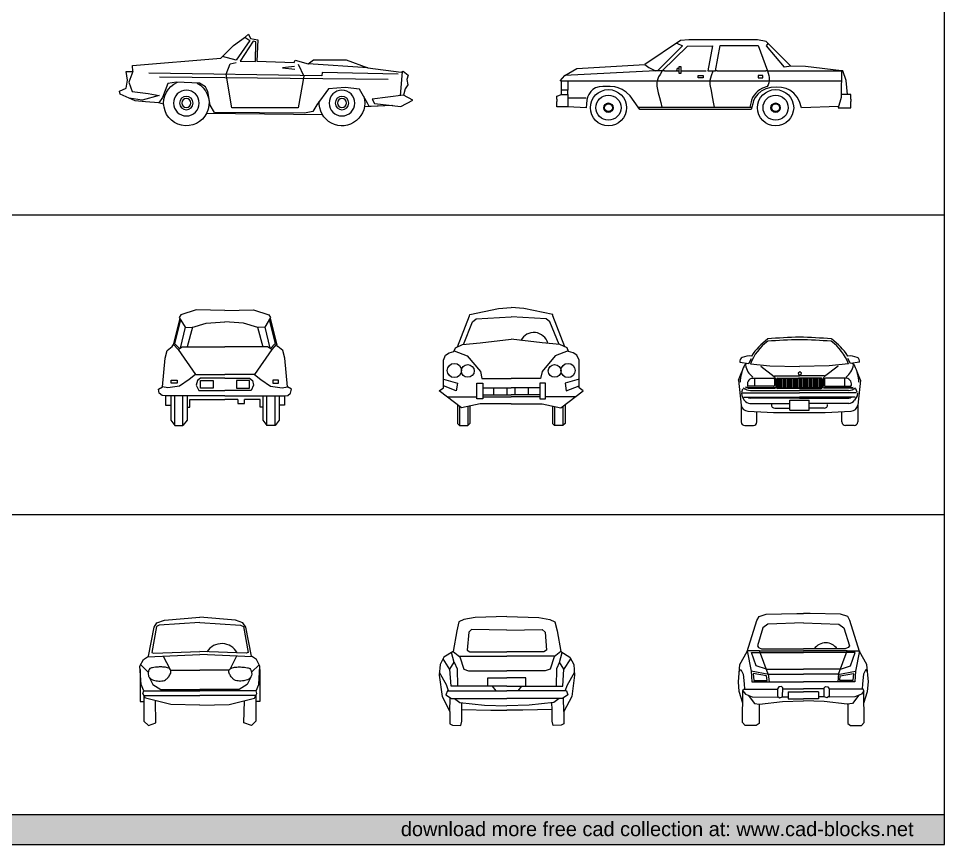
# Model space of a CAD drawing. Header units: millimetres. Extents: x 799 to 57596, y 23774 to 44160.
# Drawn here: x 45632 to 57596, y 23774 to 34446 of the extents above; entities that cross this region are included whole.
import ezdxf

# ---------------------------------------------------------------- set-up
doc = ezdxf.new("R2010")
doc.units = ezdxf.units.MM
doc.layers.add('www.cad-blocks.net', color=7, linetype='Continuous')
doc.styles.get("Standard").update_dxf_attribs({"font": 'arial.ttf'})

# ---------------------------------------------------------------- blocks, each defined once
blk = doc.blocks.new('COC003A')
for points in [[(-173, 29.6), (-139.1, 28.1), (-136.6, 33), (-125.1, 52.8), (-104.5, 55.4), (-80.6, 53.4), (-63.8, 30.7), (-58.2, 20.9), (-46, 18.3), (83.3, 19.7), (89.4, 29.9), (92.5, 49.5), (96, 56.1), (104.7, 61.5), (137.5, 63), (150, 61.3), (157.9, 41.2), (163, 33.3), (182, 34.9), (197.1, 36.4), (218.7, 45.6), (219.7, 49.9), (209.8, 54.2), (208, 65.9), (209.8, 78.2), (200.3, 78.1), (200.8, 86.8), (73.8, 97.6), (56, 115.6), (38.7, 128.3), (34.1, 131.7), (31.3, 125.8), (21.1, 123.7), (22.4, 93.4), (-31.3, 91.3), (-32.8, 94.7), (-51.4, 89.3), (-59, 95.1), (-106.1, 95.3), (-137.1, 83.6), (-185, 77.2), (-187.8, 78.7), (-194.9, 73.3), (-192.9, 67), (-194.6, 59.4), (-190.5, 53.3), (-188.3, 44.6)], [(39.4, 127.8), (32.6, 122.9), (52.2, 94.5), (71.4, 100)], [(-137.1, 83.6), (-51.4, 89.3)], [(-37.1, 88.8), (-45, 71.8), (-36.8, 26), (58.1, 26.1), (66.2, 74.4), (60.6, 89.2), (51.9, 91.2)], [(-31.8, 85.5), (-14.4, 83.7), (-32, 81.7)], [(-186.4, 77.9), (-183.4, 44)], [(-180.4, 74.7), (-71.7, 77), (-71, 72.2), (177.2, 76.1)], [(-166.4, 66.7), (162.2, 70)], [(200.3, 78.1), (206.2, 63.1), (201.2, 49.4), (178.3, 46.6), (162.7, 44), (186.9, 37.4), (205.5, 40)], [(-171.7, 29.7), (-132.1, 27.5)], [(156.1, 31.5), (163, 33.3)], [(-72, 16.2), (94.6, 18)]]:
    blk.add_lwpolyline(points)
for points in [[(23.9, 120.7), (27.5, 121.7), (46.3, 93.2), (24.2, 92.9)], [(-143.4, 38.6), (-146.5, 32.5), (-184.4, 28.3), (-201.5, 37), (-188.3, 44.6)]]:
    blk.add_lwpolyline(points, close=True)
for centre, radius in [((-99.9, 33), 18.5), ((-99.9, 33), 9.64), ((123.5, 33), 18.5), ((123.5, 33), 9.64), ((-99.9, 33), 6.56), ((123.5, 33), 6.56)]:
    blk.add_circle(centre, radius)
for centre, start, end in [((123.5, 33), 118.6818, 66.7706), ((-99.9, 33), 163.5247, 4.5811)]:
    blk.add_arc(centre, 32.6, start, end)
blk = doc.blocks.new('A$C00B913B6')
at = {"xscale": -9, "yscale": 9, "zscale": 9}
blk.add_blockref('COC003A', (1977, -4), dxfattribs=at)
blk = doc.blocks.new('COC005D')
for p, q in [((-37.1, 149.7), (-56.9, 143.1)), ((0, 148.6), (-37.1, 149.7)), ((0, 148.6), (37.1, 149.7)), ((37.1, 149.7), (56.9, 143.1)), ((-58.3, 138.4), (-66.9, 104.3)), ((-57.3, 136.8), (-65, 106.2)), ((-56.9, 143.1), (-59, 139.6)), ((-59, 139.6), (-51.6, 127.3)), ((-42.7, 127), (-24.1, 132.4)), ((-24.1, 132.4), (0, 134.1)), ((24.1, 132.4), (0, 134.1)), ((42.7, 127), (24.1, 132.4)), ((59, 139.6), (51.6, 127.3)), ((56.9, 143.1), (59, 139.6)), ((57.3, 136.8), (65, 106.2)), ((58.3, 138.4), (66.9, 104.3)), ((-51.6, 127.3), (-58, 100.1)), ((-51.6, 127.3), (-42.7, 127)), ((-42.1, 127.2), (-48.9, 101.8)), ((42.1, 127.2), (48.9, 101.8)), ((51.6, 127.3), (42.7, 127)), ((51.6, 127.3), (58, 100.1)), ((-77.4, 87.1), (-74.6, 97.1)), ((-74.6, 97.1), (-68.2, 102.4)), ((-68.2, 102.4), (-66.4, 104.9)), ((-66.4, 104.9), (-60.6, 98.6)), ((-58.7, 99.7), (-65, 106.2)), ((-60.6, 98.6), (-55.2, 101.8)), ((-60.6, 98.6), (-38, 66)), ((-55.2, 101.8), (0, 101.8)), ((55.2, 101.8), (0, 101.8)), ((60.6, 98.6), (38, 66)), ((60.6, 98.6), (55.2, 101.8)), ((58.7, 99.7), (65, 106.2)), ((66.4, 104.9), (60.6, 98.6)), ((68.2, 102.4), (66.4, 104.9)), ((74.6, 97.1), (68.2, 102.4)), ((77.4, 87.1), (74.6, 97.1)), ((-80.8, 50.3), (-77.4, 87.1)), ((80.8, 50.3), (77.4, 87.1)), ((-38, 66), (-46.4, 59.6)), ((-38, 66), (0, 66)), ((-31.7, 61.5), (-35.4, 58.5)), ((0, 61.5), (-31.7, 61.5)), ((38, 66), (0, 66)), ((0, 61.5), (31.7, 61.5)), ((31.7, 61.5), (35.4, 58.5)), ((38, 66), (46.4, 59.6)), ((-85.9, 47), (-80.8, 50.3)), ((-73.9, 49), (-80.8, 50.3)), ((-58.9, 51), (-73.9, 49)), ((-69.3, 54.8), (-69.3, 58.9)), ((-69.3, 58.9), (-61.7, 58.9)), ((-61.7, 54.8), (-69.3, 54.8)), ((-61.7, 58.9), (-61.7, 54.8)), ((-46.4, 59.6), (-58.9, 51)), ((-35.4, 58.5), (-37, 52.2)), ((-37, 52.2), (-33.7, 45.6)), ((-31.7, 48.3), (-31.7, 58.3)), ((-31.7, 58.3), (-15.1, 58.3)), ((-15.1, 48.3), (-31.7, 48.3)), ((-15.1, 58.3), (-15.1, 48.3)), ((31.7, 58.3), (15.1, 58.3)), ((15.1, 58.3), (15.1, 48.3)), ((15.1, 48.3), (31.7, 48.3)), ((31.7, 48.3), (31.7, 58.3)), ((37, 52.2), (33.7, 45.6)), ((35.4, 58.5), (37, 52.2)), ((46.4, 59.6), (58.9, 51)), ((58.9, 51), (73.9, 49)), ((69.3, 58.9), (61.7, 58.9)), ((61.7, 58.9), (61.7, 54.8)), ((61.7, 54.8), (69.3, 54.8)), ((69.3, 54.8), (69.3, 58.9)), ((73.9, 49), (80.8, 50.3)), ((85.9, 47), (80.8, 50.3)), ((-84.9, 41.9), (-85.9, 47)), ((-81.1, 39.1), (-84.9, 41.9)), ((-77, 38.4), (-81.1, 39.1)), ((0, 38.4), (-77, 38.4)), ((-76.8, 38.4), (-76.8, 26.4)), ((-69.9, 38.4), (-69.9, 7)), ((-64.7, 0.1), (-64.7, 38.4)), ((-54.2, 0.1), (-54.2, 38.4)), ((-49, 38.4), (-49, 7)), ((-33.7, 45.6), (0, 45.6)), ((33.7, 45.6), (0, 45.6)), ((0, 38.4), (77, 38.4)), ((49, 38.4), (49, 7)), ((54.2, 0.1), (54.2, 38.4)), ((64.7, 0.1), (64.7, 38.4)), ((69.9, 38.4), (69.9, 7)), ((76.8, 38.4), (76.8, 26.4)), ((77, 38.4), (81.1, 39.1)), ((81.1, 39.1), (84.9, 41.9)), ((84.9, 41.9), (85.9, 47)), ((-76.8, 26.4), (-69.9, 26.4)), ((-45.5, 33.9), (0, 33.9)), ((-45.5, 23.8), (-45.5, 33.9)), ((16.7, 33.9), (0, 33.9)), ((16.7, 33.9), (16.7, 28.7)), ((16.7, 28.7), (25.3, 28.7)), ((25.3, 28.7), (25.3, 33.9)), ((45.5, 33.9), (25.3, 33.9)), ((45.5, 23.8), (45.5, 33.9)), ((76.8, 26.4), (69.9, 26.4)), ((-49, 23.8), (-45.5, 23.8)), ((49, 23.8), (45.5, 23.8)), ((-69.9, 7), (-64.7, 0.1)), ((-64.7, 0.1), (-54.2, 0.1)), ((-49, 7), (-54.2, 0.1)), ((49, 7), (54.2, 0.1)), ((64.7, 0.1), (54.2, 0.1)), ((69.9, 7), (64.7, 0.1))]:
    blk.add_line(p, q)
blk = doc.blocks.new('A$C77826B02')
at = {"xscale": 10, "yscale": 10, "zscale": 10}
blk.add_blockref('COC005D', (859, -1), dxfattribs=at)
blk = doc.blocks.new('COC005F')
for p, q in [((-53.6, 142.9), (-16.5, 151)), ((-16.5, 151), (0, 152.3)), ((16.5, 151), (0, 152.3)), ((53.6, 142.9), (16.5, 151)), ((-69.2, 101.3), (-53.9, 141.4)), ((-61.8, 104.4), (-50.1, 133.5)), ((-53.9, 141.4), (-53.6, 142.9)), ((-50.1, 133.5), (-45.2, 137.3)), ((-45.2, 137.3), (0, 140)), ((45.2, 137.3), (0, 140)), ((50.1, 133.5), (45.2, 137.3)), ((61.8, 104.4), (50.1, 133.5)), ((53.9, 141.4), (53.6, 142.9)), ((69.2, 101.3), (53.9, 141.4)), ((-40.2, 106.5), (0, 111)), ((40.2, 106.5), (0, 111)), ((-74.1, 95.2), (-72.1, 99.9)), ((-73.8, 96), (-57, 89.5)), ((-72.1, 99.9), (-62.9, 104.3)), ((-62.9, 104.3), (-40.2, 106.5)), ((62.9, 104.3), (40.2, 106.5)), ((73.8, 96), (57, 89.5)), ((72.1, 99.9), (62.9, 104.3)), ((74.1, 95.2), (72.1, 99.9)), ((-87.7, 84.2), (-84.8, 90.6)), ((-87.7, 48.4), (-87.7, 84.2)), ((-84.8, 90.6), (-80, 93.6)), ((-80, 93.6), (-74.1, 95.2)), ((-57, 89.5), (-39.8, 69.3)), ((57, 89.5), (39.8, 69.3)), ((80, 93.6), (74.1, 95.2)), ((84.8, 90.6), (80, 93.6)), ((87.7, 84.2), (84.8, 90.6)), ((87.7, 48.4), (87.7, 84.2)), ((-39.8, 69.3), (-37.8, 60.5)), ((-37.8, 60.5), (0, 60.5)), ((37.8, 60.5), (0, 60.5)), ((39.8, 69.3), (37.8, 60.5)), ((-93.1, 44.3), (-87.7, 48.4)), ((-87.7, 59.6), (-69.6, 54.4)), ((-71, 44.5), (-87.7, 50.9)), ((-69.6, 54.4), (-71, 44.5)), ((-44.5, 34.2), (-44.5, 54.4)), ((-44.5, 54.4), (-36.8, 54.4)), ((-36.8, 54.4), (-36.8, 34.2)), ((-36.8, 48.5), (0, 48.5)), ((-22.3, 39.3), (-22.3, 48.5)), ((-5.3, 39.3), (-5.3, 48.5)), ((36.8, 48.5), (0, 48.5)), ((5.3, 39.3), (5.3, 48.5)), ((22.3, 39.3), (22.3, 48.5)), ((44.5, 54.4), (36.8, 54.4)), ((36.8, 54.4), (36.8, 34.2)), ((44.5, 34.2), (44.5, 54.4)), ((87.7, 59.6), (69.6, 54.4)), ((69.6, 54.4), (71, 44.5)), ((71, 44.5), (87.7, 50.9)), ((93.1, 44.3), (87.7, 48.4)), ((-64.1, 22.6), (-93.1, 44.3)), ((-82.6, 36.5), (-44.5, 36.5)), ((-36.8, 39.3), (0, 39.3)), ((-36.8, 36.5), (0, 36.5)), ((36.8, 39.3), (0, 39.3)), ((36.8, 36.5), (0, 36.5)), ((82.6, 36.5), (44.5, 36.5)), ((64.1, 22.6), (93.1, 44.3)), ((-69.5, 26.6), (-69.5, 2.3)), ((-66.9, 24.7), (-66.9, -0.5)), ((-40.2, 27.5), (-64.1, 22.6)), ((-56, 24.3), (-56, -0.5)), ((-53.4, 24.8), (-53.4, 2.3)), ((-36.8, 34.2), (-44.5, 34.2)), ((0, 27.5), (-40.2, 27.5)), ((0, 27.5), (40.2, 27.5)), ((36.8, 34.2), (44.5, 34.2)), ((40.2, 27.5), (64.1, 22.6)), ((53.4, 24.8), (53.4, 2.3)), ((56, 24.3), (56, -0.5)), ((66.9, 24.7), (66.9, -0.5)), ((69.5, 26.6), (69.5, 2.3)), ((-69.5, 2.3), (-66.9, -0.5)), ((-53.4, 2.3), (-56, -0.5)), ((53.4, 2.3), (56, -0.5)), ((69.5, 2.3), (66.9, -0.5)), ((-66.9, -0.5), (-56, -0.5)), ((66.9, -0.5), (56, -0.5))]:
    blk.add_line(p, q)
for centre, radius in [((-73.4, 70.7), 9.17), ((-56.1, 70.2), 8.24), ((56.1, 70.2), 8.24), ((73.4, 70.7), 9.17)]:
    blk.add_circle(centre, radius)
blk.add_arc((29.2, 101.2), 18.6, 14.2091, 153.2332)
blk = doc.blocks.new('A$C02A90BB3')
at = {"xscale": 10, "yscale": 10, "zscale": 10}
blk.add_blockref('COC005F', (931, 5), dxfattribs=at)
blk = doc.blocks.new('COC003F')
for points in [[(0, 26.6), (-37.8, 27.5), (-70.5, 35.7), (-73.7, 41.6), (-72.5, 45.4), (-76, 53.3), (-77.5, 77.1), (-72.9, 85.7), (-66.5, 90), (-59.2, 127.5), (-55.5, 133), (-46, 136.5), (0, 140.2)], [(0, 133.6), (-52.6, 130), (-56.2, 128.2), (-62.2, 94.8), (-59.9, 94), (0, 96.1)], [(0, 26.6), (37.8, 27.5), (70.5, 35.7), (73.7, 41.6), (72.5, 45.4), (76, 53.3), (77.5, 77.1), (72.9, 85.7), (66.5, 90), (59.2, 127.5), (55.5, 133), (46, 136.5), (0, 140.2)], [(0, 133.6), (52.6, 130), (56.2, 128.2), (62.2, 94.8), (59.9, 94), (0, 96.1)], [(-67.7, 89.1), (0, 92.3)], [(-47.4, 90.1), (-39, 73.6)], [(67.7, 89.1), (0, 92.3)], [(47.4, 90.1), (39, 73.6)], [(-77.2, 72.7), (-77.3, 31.5), (-72.4, 31.5)], [(-66.7, 69.3), (-76.5, 78.8)], [(-37.6, 72), (0, 72)], [(37.6, 72), (0, 72)], [(66.7, 69.3), (76.5, 78.8)], [(77.2, 72.7), (77.3, 31.5), (72.4, 31.5)], [(-65.7, 63), (-61, 53.4), (-50.6, 46.8), (0, 46.8)], [(65.7, 63), (61, 53.4), (50.6, 46.8), (0, 46.8)], [(-72.5, 45.4), (0, 45.4)], [(-72.4, 39.2), (0, 39.2)], [(-72.4, 39.2), (-72.4, 6.1), (-66.6, 0.5), (-56.9, 4), (-57.6, 32.5)], [(72.5, 45.4), (0, 45.4)], [(72.4, 39.2), (0, 39.2)], [(72.4, 39.2), (72.4, 6.1), (66.6, 0.5), (56.9, 4), (57.6, 32.5)], [(72.4, 39.2), (72.4, 6.1), (66.6, 0.5), (56.9, 4), (57.6, 32.5)]]:
    blk.add_lwpolyline(points)
for points in [[(-37.4, 70.9, 0.228449), (-39, 73.6, 0.112488), (-44.7, 75.7, 0.03157), (-50.9, 76.1, 0.029739), (-57.4, 75.7, 0.020194), (-61.5, 75.1, 0.04057), (-63.5, 74.5, 0.17486), (-65.4, 72.9, 0.095777), (-66.8, 68.7, 0.106409), (-66.6, 64.9, 0.113581), (-64.8, 61.8, 0.115454), (-61.4, 59.5, 0.071464), (-54.9, 58, 0.056474), (-47.5, 58.2, 0.123235), (-44.3, 59.5, 0.045168), (-42.7, 60.9, 0.027982), (-40.4, 63.5, 0.063931), (-37.8, 68.1, 0.122792)], [(37.4, 70.9, -0.228449), (39, 73.6, -0.112488), (44.7, 75.7, -0.03157), (50.9, 76.1, -0.029739), (57.4, 75.7, -0.020194), (61.5, 75.1, -0.04057), (63.5, 74.5, -0.17486), (65.4, 72.9, -0.095777), (66.8, 68.7, -0.106409), (66.6, 64.9, -0.113581), (64.8, 61.8, -0.115454), (61.4, 59.5, -0.071464), (54.9, 58, -0.056474), (47.5, 58.2, -0.123235), (44.3, 59.5, -0.045168), (42.7, 60.9, -0.027982), (40.4, 63.5, -0.063931), (37.8, 68.1, -0.122792)]]:
    blk.add_lwpolyline(points, format="xyb", close=True)
blk.add_arc((28.2, 83.5), 22.7, 28.6072, 147.3665)
blk = doc.blocks.new('A$C318560A7')
at = {"xscale": 10, "yscale": 10, "zscale": 10}
blk.add_blockref('COC003F', (775, -5), dxfattribs=at)
blk = doc.blocks.new('COC004D')
for p, q in [((-61.9, 134.1), (-64.8, 122.7)), ((-55.6, 137.4), (-61.9, 134.1)), ((-41.1, 139.9), (-55.6, 137.4)), ((0, 141.2), (-41.1, 139.9)), ((0, 141.2), (41.1, 139.9)), ((41.1, 139.9), (55.6, 137.4)), ((55.6, 137.4), (61.9, 134.1)), ((61.9, 134.1), (64.8, 122.7)), ((-64.8, 122.7), (-69.6, 95.8)), ((-49.3, 121.1), (-51.4, 97.5)), ((-45.7, 124.2), (-49.3, 121.1)), ((0, 123.7), (-45.7, 124.2)), ((0, 123.7), (45.7, 124.2)), ((45.7, 124.2), (49.3, 121.1)), ((49.3, 121.1), (51.4, 97.5)), ((64.8, 122.7), (69.6, 95.8)), ((-69.6, 95.8), (-81.3, 88.8)), ((-69.6, 95.8), (-61, 89.2)), ((-51.4, 97.5), (-47.8, 95.3)), ((51.4, 97.5), (47.8, 95.3)), ((69.6, 95.8), (61, 89.2)), ((69.6, 95.8), (81.3, 88.8)), ((-81.3, 88.8), (-86.4, 79.2)), ((-73.5, 72.7), (-82.5, 86.5)), ((-68.2, 81.7), (-71.6, 94.7)), ((-61.9, 89.9), (0, 89.9)), ((-61, 89.2), (-55.8, 73.2)), ((-47.8, 95.3), (0, 95.3)), ((47.8, 95.3), (0, 95.3)), ((61.9, 89.9), (0, 89.9)), ((61, 89.2), (55.8, 73.2)), ((68.2, 81.7), (71.6, 94.7)), ((73.5, 72.7), (82.5, 86.5)), ((81.3, 88.8), (86.4, 79.2)), ((-86.4, 79.2), (-87.5, 65.2)), ((-73.6, 73.3), (-68, 82.1)), ((-72.1, 51.2), (-73.6, 73.3)), ((-68, 82.1), (-64.1, 73.5)), ((-64.1, 73.5), (-63.7, 51.2)), ((-55.8, 73.2), (-49.4, 70.9)), ((55.8, 73.2), (49.4, 70.9)), ((64.1, 73.5), (63.7, 51.2)), ((68, 82.1), (64.1, 73.5)), ((73.6, 73.3), (68, 82.1)), ((72.1, 51.2), (73.6, 73.3)), ((86.4, 79.2), (87.5, 65.2)), ((-87.5, 65.2), (-83.8, 37.6)), ((-78.2, 52.8), (-87.2, 69)), ((-49.4, 70.9), (0, 70.9)), ((-24.4, 62.1), (0, 62.1)), ((-24.4, 51.2), (-24.4, 62.1)), ((49.4, 70.9), (0, 70.9)), ((24.4, 62.1), (0, 62.1)), ((24.4, 51.2), (24.4, 62.1)), ((78.2, 52.8), (87.2, 69)), ((87.5, 65.2), (83.8, 37.6)), ((-75.4, 45.2), (-78.2, 52.8)), ((0, 51.2), (-72.1, 51.2)), ((-19, 51.2), (-14.3, 45.2)), ((0, 51.2), (72.1, 51.2)), ((19, 51.2), (14.3, 45.2)), ((75.4, 45.2), (78.2, 52.8)), ((-83.8, 37.6), (-73.8, 18.2)), ((-76.9, 45.2), (-78.7, 39.8)), ((-78.7, 39.8), (-71.7, 35)), ((-76.9, 45.2), (0, 45.2)), ((-73.8, 18.2), (-73.3, 36.1)), ((76.9, 45.2), (0, 45.2)), ((78.7, 39.8), (71.7, 35)), ((73.8, 18.2), (73.3, 36.1)), ((83.8, 37.6), (73.8, 18.2)), ((76.9, 45.2), (78.7, 39.8)), ((-71.7, 35), (0, 35)), ((-67.6, 35), (-60.7, 30.1)), ((-60.7, 30.1), (-28.8, 26.4)), ((-58.3, 21.2), (-58, 29.8)), ((-28.8, 26.4), (0, 25.8)), ((71.7, 35), (0, 35)), ((28.8, 26.4), (0, 25.8)), ((60.7, 30.1), (28.8, 26.4)), ((58.3, 21.2), (58, 29.8)), ((67.6, 35), (60.7, 30.1)), ((-73.8, 18.2), (-73.8, 2.5)), ((-58.3, 21.2), (-20.7, 20)), ((-58.3, 6), (-58.3, 21.2)), ((-20.7, 20), (0, 20)), ((20.7, 20), (0, 20)), ((58.3, 21.2), (20.7, 20)), ((58.3, 6), (58.3, 21.2)), ((73.8, 18.2), (73.8, 2.5)), ((-73.8, 2.5), (-70.3, 0.9)), ((-70.3, 0.9), (-59.6, 0.4)), ((-59.6, 0.4), (-58.3, 6)), ((59.6, 0.4), (58.3, 6)), ((70.3, 0.9), (59.6, 0.4)), ((73.8, 2.5), (70.3, 0.9))]:
    blk.add_line(p, q)
blk = doc.blocks.new('A$C75C04D45')
at = {"xscale": 10, "yscale": 10, "zscale": 10}
blk.add_blockref('COC004D', (875, -4), dxfattribs=at)
blk = doc.blocks.new('COC004F')
for p, q in [((-57.3, 141.2), (-47.9, 144.2)), ((-47.9, 144.2), (-8.6, 145)), ((-8.6, 145), (0, 145)), ((8.6, 145), (0, 145)), ((47.9, 144.2), (8.6, 145)), ((57.3, 141.2), (47.9, 144.2)), ((-72.7, 96.1), (-60.1, 136.1)), ((-60.1, 136.1), (-57.3, 141.2)), ((0, 132.9), (-45.9, 131.3)), ((0, 132.9), (45.9, 131.3)), ((60.1, 136.1), (57.3, 141.2)), ((72.7, 96.1), (60.1, 136.1)), ((-52.3, 126.7), (-59.4, 103.4)), ((-45.9, 131.3), (-52.3, 126.7)), ((45.9, 131.3), (52.3, 126.7)), ((52.3, 126.7), (59.4, 103.4)), ((-82.1, 79.2), (-72.7, 96.1)), ((-56.7, 97), (-72.5, 96.7)), ((-72.5, 96.7), (-67.5, 70.7)), ((-59.4, 103.4), (-57.9, 101.1)), ((-57.9, 101.1), (-53.9, 99.4)), ((-56.7, 97), (0, 96.6)), ((-45.3, 66.5), (-56.7, 97)), ((-53.9, 99.4), (0, 99.4)), ((53.9, 99.4), (0, 99.4)), ((56.7, 97), (0, 96.6)), ((45.3, 66.5), (56.7, 97)), ((57.9, 101.1), (53.9, 99.4)), ((56.7, 97), (72.5, 96.7)), ((59.4, 103.4), (57.9, 101.1)), ((72.5, 96.7), (67.5, 70.7)), ((82.1, 79.2), (72.7, 96.1)), ((-66.9, 94.5), (0, 94.5)), ((-61.1, 77.6), (-66.9, 94.5)), ((66.9, 94.5), (0, 94.5)), ((61.1, 77.6), (66.9, 94.5)), ((-84, 56.9), (-82.1, 79.2)), ((-82.9, 70), (-80.6, 72.6)), ((-80.6, 72.6), (-77.8, 66.5)), ((-47.8, 73.1), (-61.1, 77.6)), ((-47.8, 73.1), (0, 73.1)), ((47.8, 73.1), (0, 73.1)), ((47.8, 73.1), (61.1, 77.6)), ((80.6, 72.6), (77.8, 66.5)), ((82.9, 70), (80.6, 72.6)), ((84, 56.9), (82.1, 79.2)), ((-77.8, 66.5), (-76.4, 54.3)), ((-67.5, 70.7), (-66.6, 56.6)), ((-44.6, 66.4), (-67.5, 70.7)), ((-47.5, 64.4), (-64.7, 67.7)), ((-64.7, 67.7), (-64, 58.5)), ((-46.9, 58.5), (-47.5, 64.4)), ((-45.3, 66.5), (-44.4, 56.6)), ((-45.3, 66.5), (0, 66.5)), ((45.3, 66.5), (0, 66.5)), ((45.3, 66.5), (44.4, 56.6)), ((44.6, 66.4), (67.5, 70.7)), ((46.9, 58.5), (47.5, 64.4)), ((47.5, 64.4), (64.7, 67.7)), ((64.7, 67.7), (64, 58.5)), ((67.5, 70.7), (66.6, 56.6)), ((77.8, 66.5), (76.4, 54.3)), ((-82.8, 44.4), (-84, 56.9)), ((-76.4, 54.3), (-75.9, 47.4)), ((-66.6, 56.6), (0, 56.6)), ((-64, 58.5), (-46.9, 58.5)), ((-31.5, 50.3), (-33.3, 47.8)), ((-28.4, 50.6), (-31.5, 50.3)), ((-26.7, 49.1), (-28.4, 50.6)), ((-26.9, 37.4), (-26.7, 49.1)), ((66.6, 56.6), (0, 56.6)), ((26.7, 49.1), (28.4, 50.6)), ((26.9, 37.4), (26.7, 49.1)), ((28.4, 50.6), (31.5, 50.3)), ((31.5, 50.3), (33.3, 47.8)), ((64, 58.5), (46.9, 58.5)), ((76.4, 54.3), (75.9, 47.4)), ((82.8, 44.4), (84, 56.9)), ((-78.3, 29.2), (-82.8, 44.4)), ((-78.6, 4), (-78.2, 45.2)), ((-78.2, 45.2), (-77.2, 47.4)), ((-78.2, 45.2), (-74.9, 40.6)), ((-77.2, 47.4), (-33.3, 47.3)), ((-74.9, 40.6), (-66.3, 37.2)), ((-71.5, 39.3), (-63.3, 28.6)), ((-66.3, 37.2), (-33.3, 37.1)), ((-33.3, 47.8), (-33.3, 38.1)), ((-33.3, 38.1), (-30.8, 35.9)), ((-30.8, 35.9), (-26.9, 37.4)), ((-27, 37.4), (-19.6, 37.4)), ((-26.7, 47.8), (0, 47.8)), ((-19.6, 43.7), (0, 43.7)), ((-19.6, 43.7), (-19.6, 34.8)), ((26.7, 47.8), (0, 47.8)), ((19.6, 43.7), (0, 43.7)), ((19.6, 43.7), (19.6, 34.8)), ((27, 37.4), (19.6, 37.4)), ((30.8, 35.9), (26.9, 37.4)), ((33.3, 38.1), (30.8, 35.9)), ((33.3, 47.8), (33.3, 38.1)), ((77.2, 47.4), (33.3, 47.3)), ((66.3, 37.2), (33.3, 37.1)), ((71.5, 39.3), (63.3, 28.6)), ((74.9, 40.6), (66.3, 37.2)), ((78.2, 45.2), (74.9, 40.6)), ((78.2, 45.2), (77.2, 47.4)), ((78.6, 4), (78.2, 45.2)), ((78.3, 29.2), (82.8, 44.4)), ((-63.3, 28.6), (-56.7, 27.9)), ((-57.3, 27.9), (-57.3, 2.9)), ((-56.7, 27.9), (-27, 31.3)), ((-27, 31.3), (0, 32.4)), ((-19.6, 34.8), (0, 34.8)), ((19.6, 34.8), (0, 34.8)), ((27, 31.3), (0, 32.4)), ((56.7, 27.9), (27, 31.3)), ((63.3, 28.6), (56.7, 27.9)), ((57.3, 27.9), (57.3, 2.9)), ((-75.3, 0.4), (-78.6, 4)), ((-61.1, 0.4), (-75.3, 0.4)), ((-57.3, 2.9), (-61.1, 0.4)), ((57.3, 2.9), (61.1, 0.4)), ((61.1, 0.4), (75.3, 0.4)), ((75.3, 0.4), (78.6, 4))]:
    blk.add_line(p, q)
blk.add_arc((28.9, 89.1), 18, 34.5769, 145.4231)
blk = doc.blocks.new('A$C0F516EA2')
at = {"xscale": 10, "yscale": 10, "zscale": 10}
blk.add_blockref('COC004F', (840, -4), dxfattribs=at)
blk = doc.blocks.new('OG2')
for p, q in [((-0.6457, 0.8051), (-0.6118, 0.8698)), ((0.67, 0.8051), (0.6362, 0.8698)), ((-0.7593, 0.822), (-0.6457, 0.8051)), ((0.7836, 0.822), (0.67, 0.8051)), ((-0.624, 0.8005), (-0.375, 0.7767)), ((0.6425, 0.8005), (0.3934, 0.7767)), ((-0.4896, 0.7713), (-0.3157, 0.6382)), ((-0.375, 0.7767), (0.0092, 0.7658)), ((0.3934, 0.7767), (0.0092, 0.7658)), ((0.5081, 0.7713), (0.3342, 0.6382)), ((-0.7799, 0.5925), (-0.7365, 0.6968)), ((0.7984, 0.5925), (0.755, 0.6968)), ((-0.3147, 0.6462), (0.0092, 0.6462)), ((0.3332, 0.6462), (0.0092, 0.6462)), ((-0.6047, 0.6149), (-0.3258, 0.6149)), ((-0.5726, 0.6127), (-0.5726, 0.511)), ((-0.2738, 0.6149), (0.0202, 0.6149)), ((0.2923, 0.6149), (-0.0017, 0.6149)), ((0.6232, 0.6149), (0.3443, 0.6149)), ((0.5911, 0.6127), (0.5911, 0.511)), ((-0.3137, 0.6027), (-0.3137, 0.5236)), ((-0.297, 0.6027), (-0.297, 0.5163)), ((-0.286, 0.6027), (-0.286, 0.5124)), ((-0.2764, 0.6087), (-0.2764, 0.4984)), ((-0.2579, 0.6087), (-0.2579, 0.4984)), ((-0.2395, 0.6087), (-0.2395, 0.4984)), ((-0.2211, 0.6087), (-0.2211, 0.4984)), ((-0.2026, 0.6087), (-0.2026, 0.4984)), ((-0.1842, 0.6087), (-0.1842, 0.4984)), ((-0.1658, 0.6087), (-0.1658, 0.4984)), ((-0.1474, 0.6087), (-0.1474, 0.4984)), ((-0.1289, 0.6087), (-0.1289, 0.4984)), ((-0.1105, 0.6087), (-0.1105, 0.4984)), ((-0.0921, 0.6087), (-0.0921, 0.4984)), ((-0.0736, 0.6087), (-0.0736, 0.4984)), ((-0.0552, 0.6087), (-0.0552, 0.4984)), ((-0.0368, 0.6087), (-0.0368, 0.4984)), ((-0.0184, 0.6087), (-0.0184, 0.4984)), ((0.0001, 0.6087), (0.0001, 0.4984)), ((0.0184, 0.6087), (0.0184, 0.4984)), ((0.0369, 0.6087), (0.0369, 0.4984)), ((0.0553, 0.6087), (0.0553, 0.4984)), ((0.0737, 0.6087), (0.0737, 0.4984)), ((0.0921, 0.6087), (0.0921, 0.4984)), ((0.1106, 0.6087), (0.1106, 0.4984)), ((0.129, 0.6087), (0.129, 0.4984)), ((0.1474, 0.6087), (0.1474, 0.4984)), ((0.1659, 0.6087), (0.1659, 0.4984)), ((0.1843, 0.6087), (0.1843, 0.4984)), ((0.2027, 0.6087), (0.2027, 0.4984)), ((0.2211, 0.6087), (0.2211, 0.4984)), ((0.2396, 0.6087), (0.2396, 0.4984)), ((0.258, 0.6087), (0.258, 0.4984)), ((0.2764, 0.6087), (0.2764, 0.4984)), ((0.2949, 0.6087), (0.2949, 0.4984)), ((0.3045, 0.6027), (0.3045, 0.5124)), ((0.3155, 0.6027), (0.3155, 0.5163)), ((0.3322, 0.6027), (0.3322, 0.5236)), ((-0.7799, 0.5925), (-0.7444, 0.2681)), ((0.7984, 0.5925), (0.7629, 0.2681)), ((-0.3248, 0.5114), (-0.6566, 0.5114)), ((0.3433, 0.5114), (0.6751, 0.5114)), ((-0.6571, 0.4975), (-0.6863, 0.4999)), ((-0.6571, 0.4894), (-0.6863, 0.4917)), ((-0.6571, 0.4975), (-0.3017, 0.4975)), ((-0.2645, 0.4938), (0.009, 0.4938)), ((0.283, 0.4938), (0.0095, 0.4938)), ((0.6756, 0.4975), (0.3202, 0.4975)), ((0.6756, 0.4975), (0.7048, 0.4999)), ((0.6756, 0.4894), (0.7048, 0.4917)), ((-0.7352, 0.4369), (-0.7212, 0.4789)), ((-0.6571, 0.4894), (-0.3017, 0.4894)), ((0.0092, 0.4848), (-0.2705, 0.4848)), ((0.0092, 0.4848), (0.289, 0.4848)), ((0.6756, 0.4894), (0.3202, 0.4894)), ((0.7537, 0.4369), (0.7397, 0.4789)), ((-0.6241, 0.4584), (0.0092, 0.4584)), ((0.6425, 0.4584), (0.0092, 0.4584)), ((-0.7387, 0.4264), (-0.7346, 0.3893)), ((-0.7256, 0.4264), (0.0092, 0.4264)), ((0.7441, 0.4264), (0.0092, 0.4264)), ((0.7572, 0.4264), (0.7531, 0.3893)), ((-0.7346, 0.3893), (-0.7038, 0.332)), ((0.7531, 0.3893), (0.7223, 0.332)), ((-0.7114, 0.3716), (0.0092, 0.3716)), ((0.7299, 0.3716), (0.0092, 0.3716)), ((0.0092, 0.3579), (-0.6292, 0.3579)), ((0.0092, 0.3579), (0.6477, 0.3579)), ((-0.1172, 0.2017), (-0.1172, 0.3336)), ((-0.1134, 0.3336), (0.1357, 0.3336)), ((0.1357, 0.2017), (0.1357, 0.3336)), ((-0.6333, 0.2895), (-0.1172, 0.2895)), ((0.6518, 0.2895), (0.1357, 0.2895)), ((-0.7433, 0.2626), (-0.7433, 0.051)), ((0.7618, 0.2626), (0.7618, 0.051)), ((-0.3102, 0.2299), (-0.1172, 0.2299)), ((0.3287, 0.2299), (0.1357, 0.2299)), ((-0.1172, 0.2017), (0.1357, 0.2017)), ((-0.5401, 0.051), (-0.5401, 0.1847)), ((0.5585, 0.051), (0.5585, 0.1847)), ((-0.6966, 0.0044), (-0.5867, 0.0044)), ((0.7151, 0.0044), (0.6052, 0.0044))]:
    blk.add_line(p, q)
blk.add_lwpolyline([(0.0128, 0.6983), (-0.0085, 0.6828), (-0.0003, 0.6578), (0.026, 0.6578), (0.0341, 0.6828)], close=True)
for centre, radius, start, end in [((0.0541, -3.4462), 4.5919, 90.5603, 95.7059), ((-0.0357, -3.4462), 4.5919, 84.2941, 89.4397), ((0.1393, 0.3976), 0.9042, 126.6156, 146.055), ((-0.1149, 0.3976), 0.9042, 33.945, 53.3844), ((0.0541, -4.3309), 5.4431, 90.4727, 94.8009), ((-0.0357, -4.3309), 5.4431, 85.1991, 89.5273), ((-0.027, 0.5773), 0.6374, 125.9738, 159.501), ((0.0455, 0.5773), 0.6374, 20.499, 54.0262), ((-0.6329, 0.6426), 0.2609, 85.1514, 111.7916), ((0.6572, 0.6426), 0.2609, 68.2084, 94.8486), ((-0.7108, 0.8375), 0.0509, 111.7916, 197.8078), ((0.7352, 0.8375), 0.0509, 342.1922, 68.2084), ((-0.6479, 0.7447), 0.0655, 113.3876, 153.4488), ((-0.1149, 0.3976), 0.9042, 26.7702, 27.0056), ((0.6663, 0.7447), 0.0655, 26.5512, 66.6124), ((-0.4335, 0.8335), 0.2598, 190.2832, 231.6217), ((0.452, 0.8335), 0.2598, 308.3783, 349.7168), ((-0.1232, 0.5178), 0.6371, 156.2881, 175.7032), ((0.1416, 0.5178), 0.6371, 4.2718, 23.7119), ((-0.3598, 0.5929), 0.0636, 8.8628, 44.8066), ((0.3783, 0.5929), 0.0636, 135.1934, 171.1372), ((-0.589, 0.5421), 0.0743, 97.1348, 204.4715), ((-0.326, 0.6027), 0.0122, 0, 90), ((-0.2738, 0.6027), 0.0122, 90, 180), ((0.2923, 0.6027), 0.0122, 0, 90), ((0.3444, 0.6027), 0.0122, 90, 180), ((0.6075, 0.5421), 0.0743, 335.5285, 82.8652), ((-0.326, 0.5236), 0.0122, 270, 360), ((-0.2655, 0.5159), 0.0315, 177.661, 260.9495), ((0.284, 0.5159), 0.0315, 279.0505, 2.339), ((0.3444, 0.5236), 0.0122, 180, 270), ((-0.2642, 0.5159), 0.0221, 189.0657, 269.1674), ((0.2827, 0.5159), 0.0221, 270.8326, 350.9343), ((-0.611, 0.6479), 0.1899, 236.2311, 266.0651), ((0.6295, 0.6479), 0.1899, 273.9349, 303.7689), ((-0.6292, 0.3969), 0.0391, 220.3907, 270), ((0.6477, 0.3969), 0.0391, 270, 319.6093), ((-0.6084, 0.4153), 0.1266, 221.1371, 261.6038), ((0.6269, 0.4153), 0.1266, 278.3962, 318.8629), ((-0.3133, 0.2695), 0.0396, 170.5056, 274.5055), ((0.3318, 0.2695), 0.0396, 265.4945, 9.4944), ((-0.6512, 0.2848), 0.0947, 190.1566, 266.3997), ((0.6697, 0.2848), 0.0947, 273.6003, 349.8434), ((-0.1599, 7.5378), 7.3644, 266.12905, 271.30441), ((0.1784, 7.5378), 7.3644, 268.69559, 273.87095), ((-0.6966, 0.051), 0.0466, 180, 270), ((-0.5867, 0.051), 0.0466, 270, 360), ((0.6052, 0.051), 0.0466, 180, 270), ((0.7151, 0.051), 0.0466, 270, 360)]:
    blk.add_arc(centre, radius, start, end)
blk = doc.blocks.new('11191817')
at = {"xscale": 10, "zscale": 10}
blk.add_blockref('OG2', (-0.118, 0), dxfattribs=at)
blk = doc.blocks.new('A$C409A313E')
at = {"xscale": 100, "yscale": 1000, "zscale": 100}
blk.add_blockref('11191817', (792, -4), dxfattribs=at)
blk = doc.blocks.new('A$C2FDF6482')
for p, q in [((1999, 1377), (1421, 989)), ((2134, 1388), (1999, 1377)), ((3241, 1388), (2134, 1388)), ((3383, 1360), (3241, 1388)), ((3413, 1330), (3383, 1360)), ((2030, 1289), (1628, 887)), ((1704, 887), (2110, 1288)), ((1937, 1333), (2030, 1289)), ((2110, 1288), (2513, 1289)), ((2513, 1289), (2438, 887)), ((2564, 887), (2641, 1294)), ((2641, 1294), (3250, 1294)), ((3250, 1294), (3403, 887)), ((3386, 1292), (3413, 1330)), ((3680, 948), (3386, 1292)), ((3413, 1330), (3781, 965)), ((128, 813), (326, 924)), ((326, 924), (1421, 989)), ((1421, 989), (1489, 940)), ((1489, 940), (1592, 887)), ((1943, 925), (1931, 887)), ((1969, 925), (1943, 925)), ((1969, 951), (1969, 849)), ((2007, 951), (1969, 951)), ((2007, 849), (2007, 951)), ((3781, 965), (3680, 948)), ((4018, 957), (3781, 965)), ((4596, 887), (4018, 957)), ((56, 728), (128, 813)), ((1592, 887), (128, 813)), ((1628, 887), (1592, 887)), ((1641, 789), (1624, 740)), ((1704, 887), (1628, 887)), ((1667, 830), (1641, 789)), ((1704, 887), (1667, 830)), ((1740, 887), (1704, 887)), ((1740, 887), (1969, 887)), ((1969, 849), (2007, 849)), ((2007, 887), (2412, 887)), ((2285, 811), (2362, 811)), ((2285, 773), (2285, 811)), ((2362, 773), (2285, 773)), ((2362, 811), (2362, 773)), ((2438, 887), (2564, 887)), ((2479, 736), (2487, 773)), ((2487, 773), (2498, 810)), ((2498, 810), (2526, 887)), ((2590, 887), (2564, 887)), ((2590, 887), (3149, 887)), ((3149, 887), (3174, 887)), ((3174, 887), (3376, 888)), ((3250, 811), (3250, 773)), ((3326, 811), (3250, 811)), ((3250, 773), (3326, 773)), ((3326, 773), (3326, 811)), ((3403, 887), (3377, 887)), ((3403, 887), (4596, 887)), ((3403, 887), (3424, 813)), ((3424, 813), (3431, 777)), ((3431, 777), (3431, 728)), ((4596, 887), (4595, 507)), ((4621, 888), (4596, 887)), ((4671, 730), (4621, 888)), ((76, 728), (56, 728)), ((76, 728), (4596, 728)), ((76, 504), (76, 728)), ((176, 722), (176, 574)), ((626, 612), (583, 583)), ((685, 629), (626, 612)), ((743, 632), (685, 629)), ((864, 636), (743, 632)), ((939, 629), (864, 636)), ((992, 612), (939, 629)), ((1055, 586), (992, 612)), ((1624, 740), (1617, 696)), ((1617, 696), (1617, 640)), ((1617, 640), (1626, 584)), ((2477, 699), (2479, 736)), ((2478, 667), (2477, 699)), ((2481, 641), (2478, 667)), ((2496, 569), (2481, 641)), ((3324, 606), (3273, 580)), ((3378, 599), (3299, 558)), ((3399, 636), (3324, 606)), ((3459, 620), (3378, 599)), ((3413, 662), (3399, 636)), ((3423, 692), (3413, 662)), ((3431, 728), (3423, 692)), ((3542, 622), (3459, 620)), ((3630, 618), (3542, 622)), ((3703, 603), (3630, 618)), ((3763, 574), (3703, 603)), ((4697, 507), (4671, 730)), ((0, 478), (76, 504)), ((0, 431), (0, 478)), ((176, 574), (76, 574)), ((76, 504), (176, 504)), ((176, 504), (176, 574)), ((176, 504), (177, 308)), ((496, 460), (484, 411)), ((515, 503), (496, 460)), ((547, 552), (515, 503)), ((583, 583), (547, 552)), ((1118, 544), (1055, 586)), ((1184, 482), (1118, 544)), ((1312, 301), (1184, 482)), ((1626, 584), (1639, 530)), ((1639, 530), (1658, 458)), ((1658, 458), (1678, 374)), ((2516, 469), (2496, 569)), ((2536, 353), (2516, 469)), ((3163, 455), (3147, 416)), ((3188, 492), (3163, 455)), ((3204, 459), (3178, 407)), ((3214, 526), (3188, 492)), ((3246, 510), (3204, 459)), ((3238, 550), (3214, 526)), ((3273, 580), (3238, 550)), ((3299, 558), (3246, 510)), ((3831, 527), (3763, 574)), ((3884, 463), (3831, 527)), ((3918, 390), (3884, 463)), ((4595, 457), (4544, 292)), ((4697, 507), (4595, 507)), ((4595, 507), (4595, 457)), ((4748, 507), (4697, 507)), ((4748, 431), (4748, 507)), ((0, 431), (0, 393)), ((0, 308), (0, 393)), ((177, 308), (0, 308)), ((472, 443), (177, 443)), ((474, 292), (177, 308)), ((479, 356), (474, 292)), ((484, 411), (479, 356)), ((1312, 301), (3151, 301)), ((1342, 263), (1312, 301)), ((1678, 374), (1695, 300)), ((2547, 301), (2536, 353)), ((3129, 343), (3119, 300)), ((3137, 385), (3129, 343)), ((3147, 416), (3137, 385)), ((3151, 301), (3140, 263)), ((3165, 355), (3151, 301)), ((3178, 407), (3165, 355)), ((3953, 292), (3918, 390)), ((4548, 311), (3953, 292)), ((4748, 431), (4748, 393)), ((4748, 292), (4748, 393)), ((3140, 263), (1342, 263)), ((4544, 292), (4748, 292))]:
    blk.add_line(p, q)
for centre, radius in [((834, 292), 292), ((834, 292), 203), ((3534, 292), 292), ((3534, 292), 203), ((834, 292), 75.8), ((834, 292), 63.1), ((3534, 292), 75.8), ((3534, 292), 63.1)]:
    blk.add_circle(centre, radius)
blk = doc.blocks.new('FORMAT')
at = {"layer": 'www.cad-blocks.net', "true_color": 0x546d8e}
h = blk.add_hatch(color=155, dxfattribs=at)
h.set_gradient(color1=(68, 68, 68), color2=(84, 109, 142), tint=1)
h.paths.add_polyline_path([(3036, 24162), (3036, 23774), (57596, 23774), (57596, 24162)])
at = {"layer": 'www.cad-blocks.net', "color": 155, "true_color": 0x546d8e}
for p, q in [((57596, 23774), (57596, 44160)), ((3036, 31910), (57596, 31910)), ((3609, 28036), (57596, 28036)), ((3036, 24162), (57596, 24162)), ((3036, 24162), (57596, 24162)), ((3036, 24162), (57596, 24162)), ((3036, 23774), (57596, 23774))]:
    blk.add_line(p, q, dxfattribs=at)
at = {"layer": 'www.cad-blocks.net', "insert": (50572, 24066), "char_height": 184.28, "attachment_point": 1}
blk.add_mtext_dynamic_manual_height_columns('{\\C255;\\c16777215;download more free cad collection at: www.cad-blocks.net}', width=45138.16, gutter_width=12.5, heights=[0], dxfattribs=at)

msp = doc.modelspace()

# ---------------------------------------------------------------- block references
for name, p in [('A$C00B913B6', (46935, 33060)), ('A$C77826B02', (47440, 29186)), ('A$C02A90BB3', (51067, 29186)), ('A$C409A313E', (54933, 29186)), ('A$C318560A7', (47201, 25312)), ('A$C75C04D45', (51067, 25312)), ('A$C0F516EA2', (54933, 25312))]:
    msp.add_blockref(name, p)
at = {"xscale": 0.8, "yscale": 0.8, "zscale": 0.8}
msp.add_blockref('A$C2FDF6482', (52587, 33060), dxfattribs=at)
at = {"layer": 'www.cad-blocks.net'}
msp.add_blockref('FORMAT', (0, 0), dxfattribs=at)

doc.saveas('drawing.dxf')
